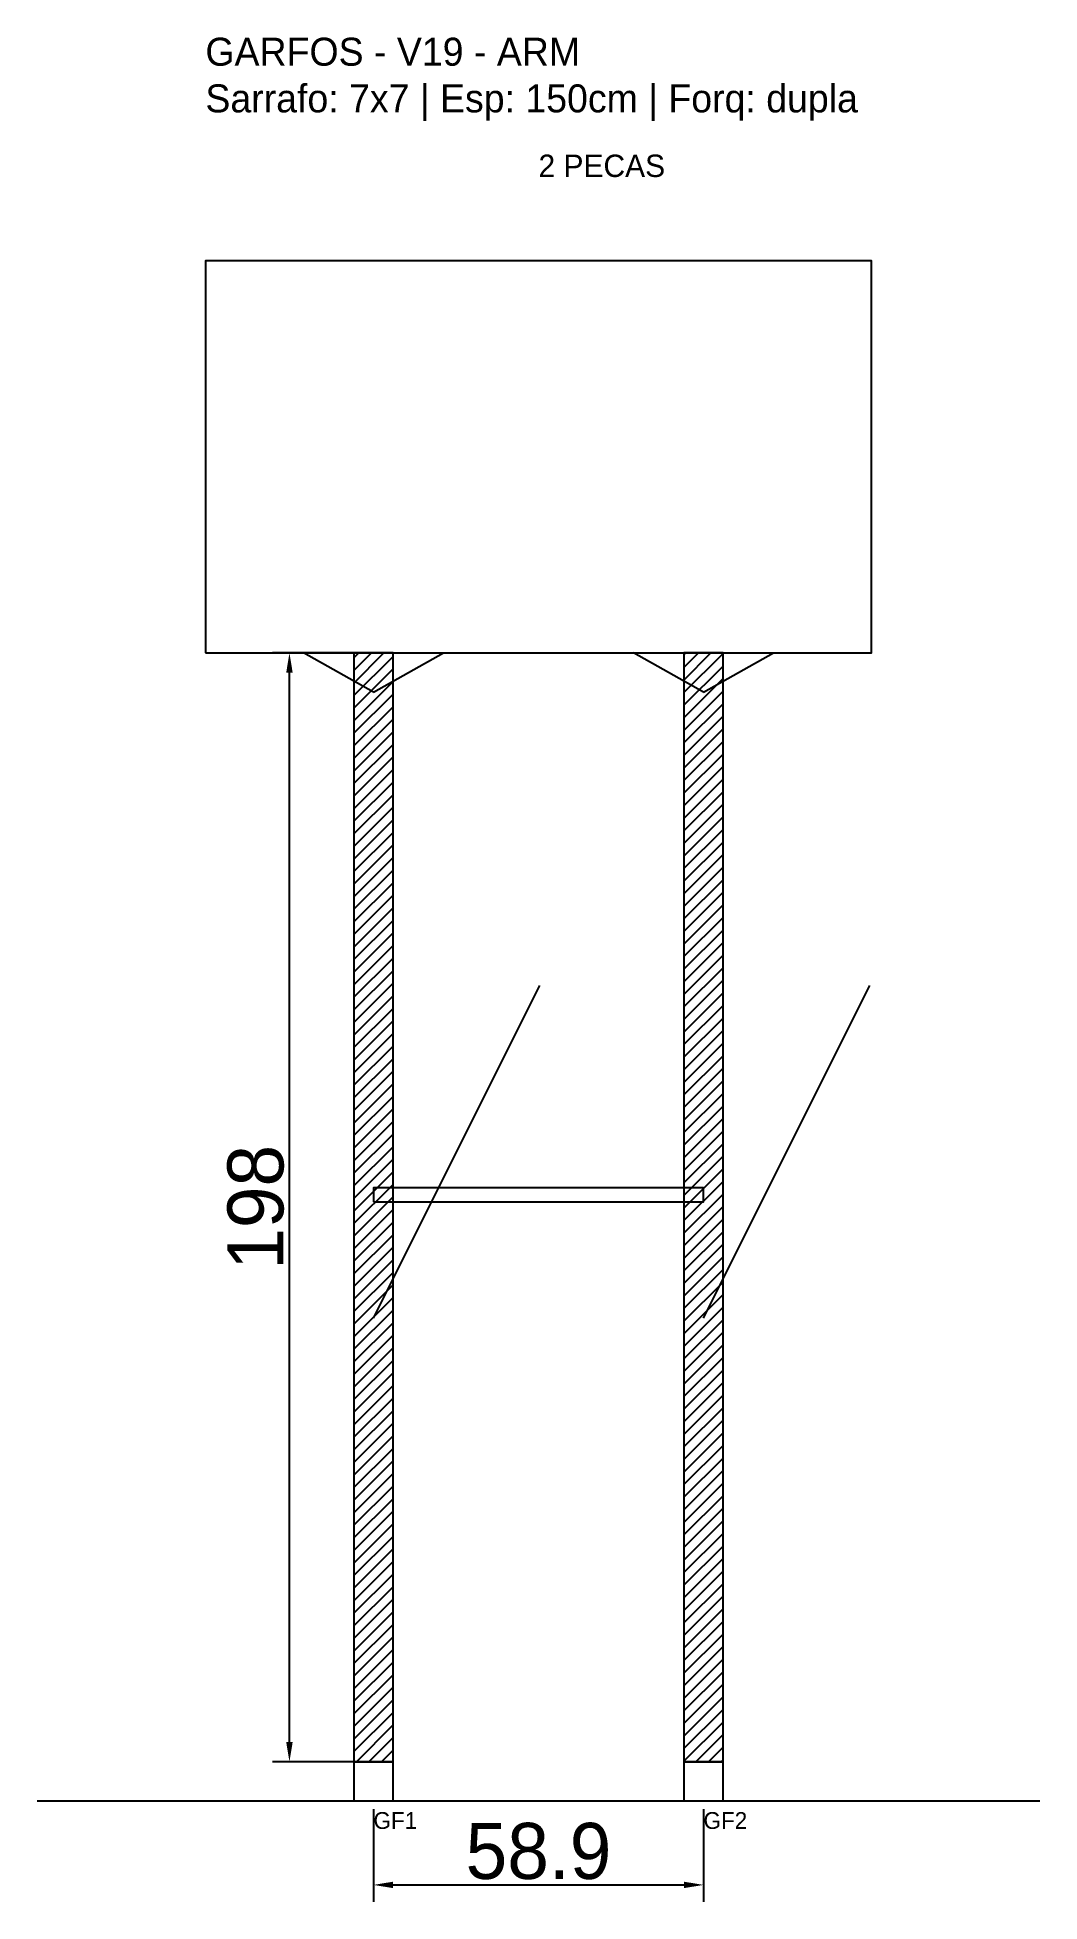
# Model space of a CAD drawing. Header units: metres. Extents: x -30 to 149, y -25 to 308.
import ezdxf

# ---------------------------------------------------------------- set-up
doc = ezdxf.new("R2010")
doc.units = ezdxf.units.M
for name, color, linetype in [('BARRA_ANCORAGEM', 1, 'Continuous'), ('COTA', 241, 'Continuous'), ('GARFOS OK', 3, 'Continuous'), ('NOME DA VIGA', 6, 'Continuous'), ('SARR_7x7', 40, 'Continuous'), ('TIRAS REESCORAMENTO', 252, 'Continuous'), ('VIGAS', 3, 'Continuous')]:
    doc.layers.add(name, color=color, linetype=linetype)
doc.dimstyles.new('EZ DXF', dxfattribs={"dimtxt": 10, "dimasz": 3.5, "dimexe": 3, "dimexo": 1.5, "dimgap": 1, "dimtad": 1, "dimdec": 1, "dimdsep": 46, "dimcen": 2.5, "dimazin": 3, "dimtfac": 1, "dimtmove": 0, "dimatfit": 3})

msp = doc.modelspace()

# ---------------------------------------------------------------- hatches: boundary and pattern name
at = {"layer": 'COTA'}
h = msp.add_hatch(dxfattribs=at)
h.set_pattern_fill('ANSI31', scale=0.5)
h.paths.add_polyline_path([(26.5, 0), (33.5, 0), (33.5, 198), (26.5, 198)])
h = msp.add_hatch(dxfattribs=at)
h.set_pattern_fill('ANSI31', scale=0.5)
h.paths.add_polyline_path([(85.4, 0), (92.4, 0), (92.4, 198), (85.4, 198)])

# ---------------------------------------------------------------- linework, layer by layer
at = {"layer": 'BARRA_ANCORAGEM'}
for p, q in [((30, 79.2), (59.7, 138.6)), ((88.9, 79.2), (118.6, 138.6))]:
    msp.add_line(p, q, dxfattribs=at)
at = {"layer": 'GARFOS OK'}
for p, q in [((30, 191), (17.5, 198)), ((17.5, 198), (42.5, 198)), ((30, 191), (42.5, 198)), ((88.9, 191), (76.4, 198)), ((76.4, 198), (101.4, 198)), ((88.9, 191), (101.4, 198))]:
    msp.add_line(p, q, dxfattribs=at)
at = {"layer": 'GARFOS OK', "linetype": 'CONTINUOUS'}
msp.add_line((-30, -7), (148.9, -7), dxfattribs=at)
at = {"layer": 'GARFOS OK'}
for points in [[(26.5, 0), (33.5, 0), (33.5, 198), (26.5, 198), (26.5, 0)], [(85.4, 0), (92.4, 0), (92.4, 198), (85.4, 198), (85.4, 0)]]:
    msp.add_lwpolyline(points, dxfattribs=at)
at = {"layer": 'SARR_7x7'}
for points in [[(26.5, -7), (33.5, -7), (33.5, 0), (26.5, 0), (26.5, -7)], [(85.4, -7), (92.4, -7), (92.4, 0), (85.4, 0), (85.4, -7)]]:
    msp.add_lwpolyline(points, dxfattribs=at)
at = {"layer": 'TIRAS REESCORAMENTO'}
msp.add_lwpolyline([(30, 100), (88.9, 100), (88.9, 102.5), (30, 102.5), (30, 100)], dxfattribs=at)
at = {"layer": 'VIGAS'}
msp.add_lwpolyline([(0, 198), (118.9, 198), (118.9, 268), (0, 268), (0, 198)], dxfattribs=at)

# ---------------------------------------------------------------- texts
at = {"layer": 'NOME DA VIGA'}
for s, height, p in [('2 PECAS', 4, (59.45, 283)), ('GF1', 3, (30, -12)), ('GF2', 3, (88.9, -12))]:
    msp.add_text(s, height=height, dxfattribs=at).set_placement(p)
at = {"layer": 'NOME DA VIGA', "insert": (0, 293), "char_height": 5, "attachment_point": 7}
msp.add_mtext('GARFOS - V19 - ARM\\PSarrafo: 7x7 | Esp: 150cm | Forq: dupla', dxfattribs=at)

# ---------------------------------------------------------------- dimensions: what is measured, and where the dimension line sits
at = {"layer": 'COTA'}
msp.add_linear_dim(base=(15, 0), p1=(30, 0), p2=(30, 198), angle=90, dimstyle='EZ DXF', dxfattribs=at).render()
msp.add_linear_dim(base=(30, -22), p1=(30, -7), p2=(88.9, -7), dimstyle='EZ DXF', dxfattribs=at).render()

doc.saveas('drawing.dxf')
